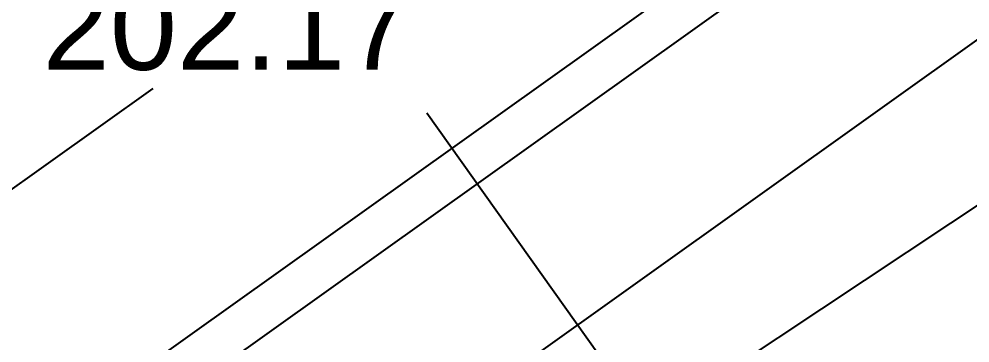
# Model space of a CAD drawing. Header units: feet. Extents: x 2321988 to 2329858, y 6722724 to 6730499.
# Drawn here: x 2326005.4 to 2326115.3, y 6726924.6 to 6726962 of the extents above; entities that cross this region are included whole.
import ezdxf

# ---------------------------------------------------------------- set-up
doc = ezdxf.new("R2010")
doc.units = ezdxf.units.FT
doc.header["$MEASUREMENT"] = 0
doc.header["$PDSIZE"] = 5
for name, color, linetype in [('BESS Dimensions', 3, 'Continuous'), ('C-BESS-EQUIPMENT', 255, 'Continuous'), ('C-FENCE-FUTURE', 7, 'FENCELINE1'), ('Midpoint Site Plan$0$C-ROAD', 8, 'Continuous'), ('Midpoint Site Plan$0$C-SWIR', 8, 'Continuous')]:
    doc.layers.add(name, color=color, linetype=linetype)
doc.styles.add('TG_DIMS', font='arial.ttf')
doc.linetypes.add('FENCELINE1', pattern='A,0.25,-0.1,[133,ltypeshp.shx,S=0.1,R=0,X=-0.1,Y=0],-0.1,1', length=1.45)
doc.dimstyles.new('TG-PROPOSED-ANNO', dxfattribs={"dimtxt": 0.1, "dimasz": 0.1, "dimexe": 0.05, "dimexo": 0.05, "dimgap": 0.02, "dimtad": 0, "dimtih": 1, "dimtoh": 1, "dimdsep": 46, "dimtxsty": 'TG_DIMS', "dimcen": 0, "dimclrd": 256, "dimclre": 256, "dimclrt": 256, "dimaunit": 1, "dimadec": 6, "dimazin": 2, "dimtfac": 1, "dimtofl": 0, "dimtmove": 1, "dimatfit": 3, "dimfxl": 1, "dimtolj": 1, "dimtzin": 0, "dimarcsym": 0})

# ---------------------------------------------------------------- blocks, each defined once
blk = doc.blocks.new('*D109')
at = {"layer": 'BESS Dimensions', "lineweight": -2, "transparency": 16777216}
for p, q in [((2326125.17, 6727002.87), (2326110.28, 6727023.76)), ((2326105.04, 6727013.88), (2326040.78, 6726968.1)), ((2325956.67, 6726908.17), (2326020.94, 6726953.96)), ((2325960.51, 6726885.55), (2325945.63, 6726906.44))]:
    blk.add_line(p, q, dxfattribs=at)
at = {"layer": 'BESS Dimensions', "transparency": 16777216}
for points in [[(2326104.07, 6727015.24), (2326106.01, 6727012.53), (2326113.19, 6727019.69)], [(2325955.71, 6726909.53), (2325957.64, 6726906.82), (2325948.53, 6726902.37)]]:
    blk.add_solid(points, dxfattribs=at)
at = {"layer": 'Defpoints', "color": 0, "transparency": 16777216}
for p in [(2326128.07, 6726998.79), (2325948.53, 6726902.37), (2325963.41, 6726881.48)]:
    blk.add_point(p, dxfattribs=at)
at = {"layer": 'BESS Dimensions', "transparency": 16777216, "insert": (2326030.86, 6726961.03), "char_height": 10, "attachment_point": 5, "style": 'TG_DIMS'}
blk.add_mtext("\\A1;202.17'", dxfattribs=at)

msp = doc.modelspace()

# ---------------------------------------------------------------- linework, layer by layer
at = {"layer": 'C-BESS-EQUIPMENT'}
msp.add_lwpolyline([(2326052.542, 6726951.121), (2326159.891, 6726800.452)], dxfattribs=at)
at = {"layer": 'C-FENCE-FUTURE', "ltscale": 0.3, "flags": 128}
msp.add_lwpolyline([(2325963.414, 6726881.48), (2326128.071, 6726998.794)], dxfattribs=at)
at = {"layer": 'Midpoint Site Plan$0$C-ROAD'}
for p, q in [((2325966.337, 6726877.377), (2326121.079, 6726987.627)), ((2325977.94, 6726861.091), (2326132.682, 6726971.341))]:
    msp.add_line(p, q, dxfattribs=at)
at = {"layer": 'Midpoint Site Plan$0$C-SWIR'}
msp.add_line((2326146.497, 6726960.565), (2326007.201, 6726868.274), dxfattribs=at)

# ---------------------------------------------------------------- dimensions: what is measured, and where the dimension line sits
at = {"layer": 'BESS Dimensions'}
dim = msp.add_aligned_dim(p1=(2326128.071, 6726998.794), p2=(2325963.414, 6726881.48), distance=-25.652, dimstyle='TG-PROPOSED-ANNO', override={"dimscale": 50, "dimpost": "'"}, dxfattribs=at)
dim.commit()
dim.dimension.update_dxf_attribs({"geometry": '*D109', "text_midpoint": (2326030.857, 6726961.029)})

doc.saveas('drawing.dxf')
